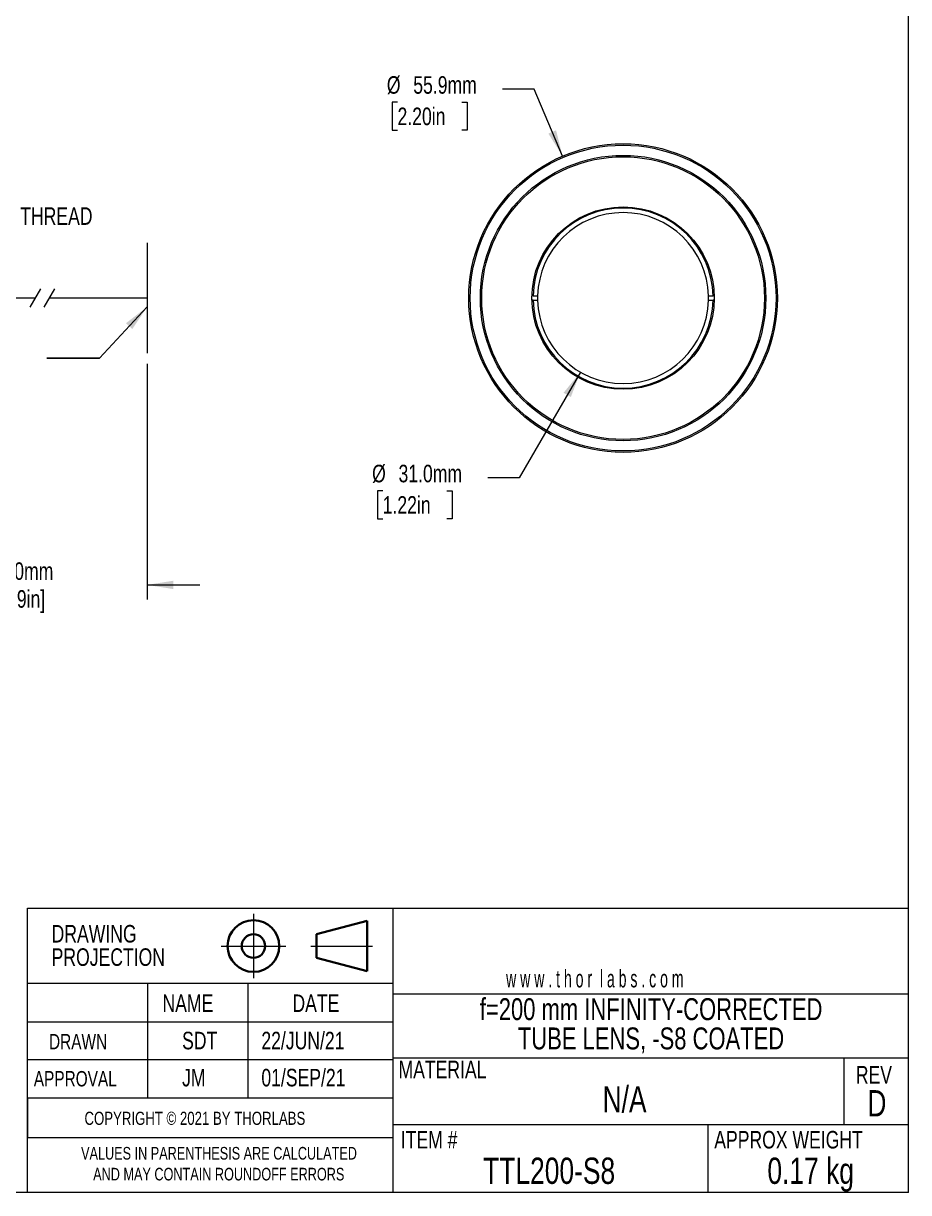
# Model space of a CAD drawing. Header units: millimetres. Extents: x 2 to 278, y 1 to 215.
# Drawn here: x 171.1 to 278, y 0.9 to 142.1 of the extents above; entities that cross this region are included whole.
import ezdxf

# ---------------------------------------------------------------- set-up
doc = ezdxf.new("R2010")
doc.units = ezdxf.units.MM
doc.header["$PDSIZE"] = -1
doc.linetypes.add('CENTERX2', pattern=[20.32, 12.7, -2.54, 2.54, -2.54])
doc.styles.add('SLDTEXTSTYLE0', font='TXT', dxfattribs={"width": 0.75})
doc.styles.add('SLDTEXTSTYLE1', font='TXT', dxfattribs={"width": 0.6})
doc.dimstyles.new('SLDDIMSTYLE0', dxfattribs={"dimtxt": 2.116667, "dimasz": 3.175, "dimexe": 0, "dimexo": 0.0625, "dimgap": 0.529167, "dimtad": 0, "dimtih": 1, "dimtoh": 1, "dimdec": 1, "dimlfac": 1.5, "dimrnd": 1e-09, "dimzin": 12, "dimdsep": 46, "dimtxsty": 'SLDTEXTSTYLE0', "dimsah": 1, "dimcen": 0.09, "dimadec": 0, "dimazin": 3, "dimtfac": 1, "dimtdec": 1, "dimtmove": 0, "dimatfit": 0, "dimfxl": 1, "dimfrac": 2, "dimtolj": 1, "dimtzin": 12, "dimarcsym": 0})
doc.dimstyles.new('SLDDIMSTYLE4', dxfattribs={"dimtxt": 0.18, "dimasz": 3.175, "dimexe": 0, "dimexo": 0.0625, "dimgap": 0, "dimtad": 0, "dimtih": 1, "dimtoh": 1, "dimdec": 0, "dimrnd": 1e-09, "dimzin": 0, "dimdsep": 46, "dimtxsty": 'Standard', "dimsah": 1, "dimcen": 0.09, "dimadec": 0, "dimazin": 0, "dimtfac": 3.175, "dimtdec": 0, "dimtofl": 0, "dimtmove": 0, "dimatfit": 3, "dimfxl": 1, "dimfrac": 2, "dimtolj": 1, "dimtzin": 0, "dimarcsym": 0})
doc.dimstyles.new('SLDDIMSTYLE6', dxfattribs={"dimtxt": 2.116667, "dimasz": 3.175, "dimexe": 0, "dimexo": 0.0625, "dimgap": 0.529167, "dimtad": 0, "dimtih": 1, "dimtoh": 1, "dimdec": 1, "dimlfac": 1.5, "dimrnd": 1e-09, "dimzin": 12, "dimdsep": 46, "dimtxsty": 'SLDTEXTSTYLE0', "dimsah": 1, "dimcen": 0, "dimadec": 0, "dimazin": 3, "dimtfac": 1, "dimtdec": 1, "dimtofl": 0, "dimtmove": 0, "dimatfit": 3, "dimfxl": 1, "dimfrac": 2, "dimtolj": 1, "dimtzin": 12, "dimarcsym": 0})
doc.dimstyles.new('SLDDIMSTYLE7', dxfattribs={"dimtxt": 2.116667, "dimasz": 3.175, "dimexe": 0, "dimexo": 0.0625, "dimgap": 0.529167, "dimtad": 0, "dimtih": 1, "dimtoh": 1, "dimdec": 1, "dimlfac": 1.5, "dimrnd": 1e-09, "dimzin": 4, "dimdsep": 46, "dimtxsty": 'SLDTEXTSTYLE0', "dimsah": 1, "dimcen": 0, "dimadec": 0, "dimazin": 1, "dimtfac": 1, "dimtdec": 1, "dimtofl": 0, "dimtmove": 0, "dimatfit": 3, "dimfxl": 1, "dimfrac": 2, "dimtolj": 1, "dimtzin": 12, "dimarcsym": 0})

# ---------------------------------------------------------------- blocks, each defined once
blk = doc.blocks.new('Third Angle Projection Block')
at = {"color": 7, "linetype": 'CENTERX2', "lineweight": 18}
for p, q in [((101.48, 23.81), (101.48, 14.07)), ((96.6, 18.94), (106.35, 18.94)), ((110.14, 18.94), (119.45, 18.94))]:
    blk.add_line(p, q, dxfattribs=at)
at = {"color": 7, "linetype": 'Continuous', "lineweight": 35}
for p, q in [((118.62, 22.75), (111, 20.71)), ((118.62, 15.13), (118.62, 22.75)), ((111, 20.71), (111, 17.17)), ((111, 17.17), (118.62, 15.13))]:
    blk.add_line(p, q, dxfattribs=at)
for radius in [3.9, 1.77]:
    blk.add_circle((101.48, 18.94), radius, dxfattribs=at)
at = {"color": 7, "linetype": 'Continuous', "lineweight": 0}
blk.add_point((101.48, 18.94), dxfattribs=at)
blk = doc.blocks.new('SW_NOTE_0')
at = {"color": 0, "linetype": 'Continuous', "lineweight": 0, "char_height": 1.524, "attachment_point": 2, "style": 'SLDTEXTSTYLE0'}
for s, insert in [('VALUES IN PARENTHESIS ARE CALCULATED', (19.91, 1.96)), ('AND MAY CONTAIN ROUNDOFF ERRORS', (19.88, -0.56))]:
    blk.add_mtext(s, dxfattribs=dict(at, insert=insert))
blk = doc.blocks.new('SW_NOTE_1')
at = {"color": 0, "linetype": 'Continuous', "lineweight": 0, "char_height": 2.117, "attachment_point": 1, "style": 'SLDTEXTSTYLE0'}
for s, insert in [('DRAWING', (0, 2.73)), ('PROJECTION', (0, -0.09))]:
    blk.add_mtext(s, dxfattribs=dict(at, insert=insert))
blk = doc.blocks.new('SW_NOTE_2')
at = {"color": 0, "linetype": 'Continuous', "lineweight": 0, "char_height": 2.6458, "attachment_point": 2, "style": 'SLDTEXTSTYLE0'}
for s, insert in [('f=200 mm INFINITY-CORRECTED', (26.09, 3.41)), ('TUBE LENS, -S8 COATED', (26.08, -0.12))]:
    blk.add_mtext(s, dxfattribs=dict(at, insert=insert))
blk = doc.blocks.new('_D')
at = {"color": 7, "linetype": 'Continuous', "lineweight": 18}
for p, q in [((186.07, 100.96), (186.07, 72.49)), ((152.21, 89.16), (152.21, 72.49)), ((152.21, 74.27), (145.86, 74.27)), ((186.07, 74.27), (192.42, 74.27))]:
    blk.add_line(p, q, dxfattribs=at)
for points in [[(152.21, 74.27), (149.03, 74.77), (149.03, 73.76)], [(186.07, 74.27), (189.25, 73.76), (189.25, 74.77)]]:
    blk.add_solid(points, dxfattribs=at)
at = {"color": 7, "linetype": 'Continuous', "lineweight": 18, "char_height": 2.1167, "attachment_point": 1, "style": 'SLDTEXTSTYLE0'}
for s, insert in [('70.0mm - 170.0mm', (156.35, 76.99)), ('[2.76in - 6.69in]', (159.14, 73.63))]:
    blk.add_mtext(s, dxfattribs=dict(at, insert=insert))
blk = doc.blocks.new('_D_7')
at = {"color": 7, "linetype": 'Continuous', "lineweight": 18}
for p, q in [((232.78, 134.1), (228.97, 134.1)), ((236.22, 126.03), (232.78, 134.1)), ((216.3, 132.53), (215.65, 132.53)), ((215.65, 132.53), (215.65, 129.16)), ((224.05, 132.53), (224.7, 132.53)), ((224.7, 132.53), (224.7, 129.16)), ((215.65, 129.16), (216.3, 129.16)), ((224.7, 129.16), (224.05, 129.16))]:
    blk.add_line(p, q, dxfattribs=at)
blk.add_solid([(236.22, 126.03), (235.44, 129.15), (234.51, 128.75)], dxfattribs=at)
at = {"color": 7, "linetype": 'Continuous', "lineweight": 18, "char_height": 2.117, "attachment_point": 1, "style": 'SLDTEXTSTYLE0'}
for s, insert in [('%%c', (215.01, 135.68)), ('55.9mm', (218.2, 135.68)), ('2.20in', (216.3, 131.89))]:
    blk.add_mtext(s, dxfattribs=dict(at, insert=insert))
blk = doc.blocks.new('_D_8')
at = {"color": 7, "linetype": 'Continuous', "lineweight": 18}
for p, q in [((238.37, 99.95), (230.99, 87.19)), ((230.99, 87.19), (227.18, 87.19)), ((214.51, 85.62), (213.87, 85.62)), ((213.87, 85.62), (213.87, 82.25)), ((222.27, 85.62), (222.91, 85.62)), ((222.91, 85.62), (222.91, 82.25)), ((213.87, 82.25), (214.51, 82.25)), ((222.91, 82.25), (222.27, 82.25))]:
    blk.add_line(p, q, dxfattribs=at)
blk.add_solid([(238.37, 99.95), (236.34, 97.46), (237.22, 96.95)], dxfattribs=at)
at = {"color": 7, "linetype": 'Continuous', "lineweight": 18, "char_height": 2.117, "attachment_point": 1, "style": 'SLDTEXTSTYLE0'}
for s, insert in [('%%c', (213.23, 88.77)), ('31.0mm', (216.42, 88.77)), ('1.22in', (214.51, 84.98))]:
    blk.add_mtext(s, dxfattribs=dict(at, insert=insert))

msp = doc.modelspace()

# ---------------------------------------------------------------- linework, layer by layer
at = {"color": 7, "linetype": 'Continuous', "lineweight": 18}
for p, q in [((277.989, 0.903), (277.989, 214.645)), ((186.073, 115.559), (186.073, 102.226)), ((173.197, 109.992), (171.927, 107.792)), ((174.89, 109.992), (173.62, 107.792)), ((232.657, 109.155), (232.528, 109.155)), ((232.657, 109.155), (233.21, 109.155)), ((253.843, 109.155), (254.397, 109.155)), ((254.533, 109.155), (254.397, 109.155)), ((232.657, 108.63), (232.525, 108.63)), ((232.657, 108.63), (233.21, 108.63)), ((253.843, 108.63), (254.397, 108.63)), ((254.524, 108.63), (254.397, 108.63)), ((277.989, 35.239), (277.989, 50.033)), ((171.633, 7.563), (171.633, 35.239)), ((171.633, 35.239), (215.743, 35.239)), ((215.743, 35.239), (215.743, 0.903)), ((215.743, 35.239), (277.989, 35.239)), ((171.633, 12.296), (171.633, 26.166)), ((171.633, 0.903), (171.633, 26.166)), ((215.743, 26.166), (171.633, 26.166)), ((186.134, 26.166), (186.134, 12.296)), ((198.215, 26.166), (198.215, 12.296)), ((215.743, 24.893), (277.989, 24.893)), ((215.743, 21.487), (171.633, 21.487)), ((215.743, 17.16), (277.989, 17.16)), ((270.168, 17.16), (270.168, 9.141)), ((215.743, 16.922), (171.633, 16.922)), ((215.743, 12.296), (171.633, 12.296)), ((171.633, 12.296), (171.633, 7.563)), ((215.743, 9.141), (277.989, 9.141)), ((253.749, 9.141), (253.749, 0.903)), ((171.633, 7.563), (215.743, 7.563)), ((277.989, 0.903), (1.579, 0.903))]:
    msp.add_line(p, q, dxfattribs=at)
at = {"color": 7, "linetype": 'CENTERX2', "lineweight": 18}
for p, q in [((172.562, 108.892), (154.323, 108.892)), ((186.073, 108.892), (174.255, 108.892))]:
    msp.add_line(p, q, dxfattribs=at)
at = {"color": 7, "linetype": 'Continuous', "lineweight": 18}
for radius in [18.627, 18.457, 17.23, 17.06, 11.01]:
    msp.add_circle((243.527, 108.892), radius, dxfattribs=at)
for radius, start, end in [(10.873, 1.38317, 178.61683), (10.32, 1.45735, 178.54265), (10.32, 178.54265, 181.45735), (10.32, 358.54265, 1.45735), (10.873, 181.38317, 358.61683), (10.32, 181.45735, 358.54265)]:
    msp.add_arc((243.527, 108.892), radius, start, end, dxfattribs=at)

# ---------------------------------------------------------------- block references
at = {"color": 7, "linetype": 'Continuous', "xscale": 0.8, "yscale": 0.8, "zscale": 0.8}
msp.add_blockref('Third Angle Projection Block', (117.726, 15.516), dxfattribs=at)
at = {"color": 7, "linetype": 'Continuous', "lineweight": 0}
for name, p in [('SW_NOTE_1', (174.548, 30.484)), ('SW_NOTE_2', (220.819, 20.961)), ('SW_NOTE_0', (174.843, 4.456))]:
    msp.add_blockref(name, p, dxfattribs=at)

# ---------------------------------------------------------------- texts
for s, insert, char_height, attachment_point, style in [('SM2 THREAD', (165.802, 119.85), 2.1167, 1, 'SLDTEXTSTYLE0'), ('w w w . t h o r  l a b s . c o m', (229.403, 27.796), 2.11667, 1, 'SLDTEXTSTYLE1'), ('NAME', (187.927, 24.822), 2.1167, 1, 'SLDTEXTSTYLE0'), ('DATE', (203.615, 24.822), 2.1167, 1, 'SLDTEXTSTYLE0'), ('DRAWN', (174.231, 20.055), 1.8521, 1, 'SLDTEXTSTYLE0'), ('SDT', (190.296, 20.318), 2.1167, 1, 'SLDTEXTSTYLE0'), ('22/JUN/21', (199.866, 20.318), 2.1167, 1, 'SLDTEXTSTYLE0'), ('APPROVAL', (172.396, 15.579), 1.8521, 1, 'SLDTEXTSTYLE0'), ('JM', (190.296, 15.842), 2.1167, 1, 'SLDTEXTSTYLE0'), ('01/SEP/21', (199.866, 15.842), 2.1167, 1, 'SLDTEXTSTYLE0'), ('MATERIAL', (216.42, 16.824), 2.1167, 1, 'SLDTEXTSTYLE0'), ('REV', (271.618, 16.188), 2.1167, 1, 'SLDTEXTSTYLE0'), ('N/A', (243.703, 13.753), 3.175, 2, 'SLDTEXTSTYLE0'), ('D', (274.162, 13.277), 3.175, 2, 'SLDTEXTSTYLE0'), ('COPYRIGHT © 2021 BY THORLABS', (178.514, 10.668), 1.5875, 1, 'SLDTEXTSTYLE0'), ('ITEM #', (216.7, 8.349), 2.1167, 1, 'SLDTEXTSTYLE0'), ('APPROX WEIGHT', (254.532, 8.349), 2.11667, 1, 'SLDTEXTSTYLE0'), ('TTL200-S8', (234.604, 5.131), 3.175, 2, 'SLDTEXTSTYLE0'), ('0.17 kg', (266.168, 5.131), 3.175, 2, 'SLDTEXTSTYLE0')]:
    msp.add_mtext(s, dxfattribs=dict(at, insert=insert, char_height=char_height, attachment_point=attachment_point, style=style))

# ---------------------------------------------------------------- dimensions: what is measured, and where the dimension line sits
at = {"color": 7, "linetype": 'Continuous', "lineweight": 18}
for p1, p2, dimstyle, picture, middle in [((250.834, 91.759), (236.22, 126.026), 'SLDDIMSTYLE6', '_D_7', (221.989, 134.096)), ((248.687, 117.83), (238.367, 99.955), 'SLDDIMSTYLE7', '_D_8', (220.205, 87.186))]:
    dim = msp.add_diameter_dim_2p(p1=p1, p2=p2, dimstyle=dimstyle, dxfattribs=at)
    dim.commit()
    dim.dimension.update_dxf_attribs({"geometry": picture, "text_midpoint": middle, "dimtype": 163})
dim = msp.add_linear_dim(base=(186.073, 74.266), p1=(152.206, 90.435), p2=(186.073, 102.226), text='70.0mm - 170.0mm\\P[2.76in - 6.69in]', dimstyle='SLDDIMSTYLE0', dxfattribs=at)
dim.commit()
dim.dimension.update_dxf_attribs({"geometry": '_D', "text_midpoint": (169.14, 74.266), "dimtype": 160})

# ---------------------------------------------------------------- leaders
at = {"color": 7, "linetype": 'Continuous', "lineweight": 0}
msp.add_leader([(186.073, 107.82), (180.307, 101.658), (173.957, 101.658)], dimstyle='SLDDIMSTYLE4', dxfattribs=at)

doc.saveas('drawing.dxf')
